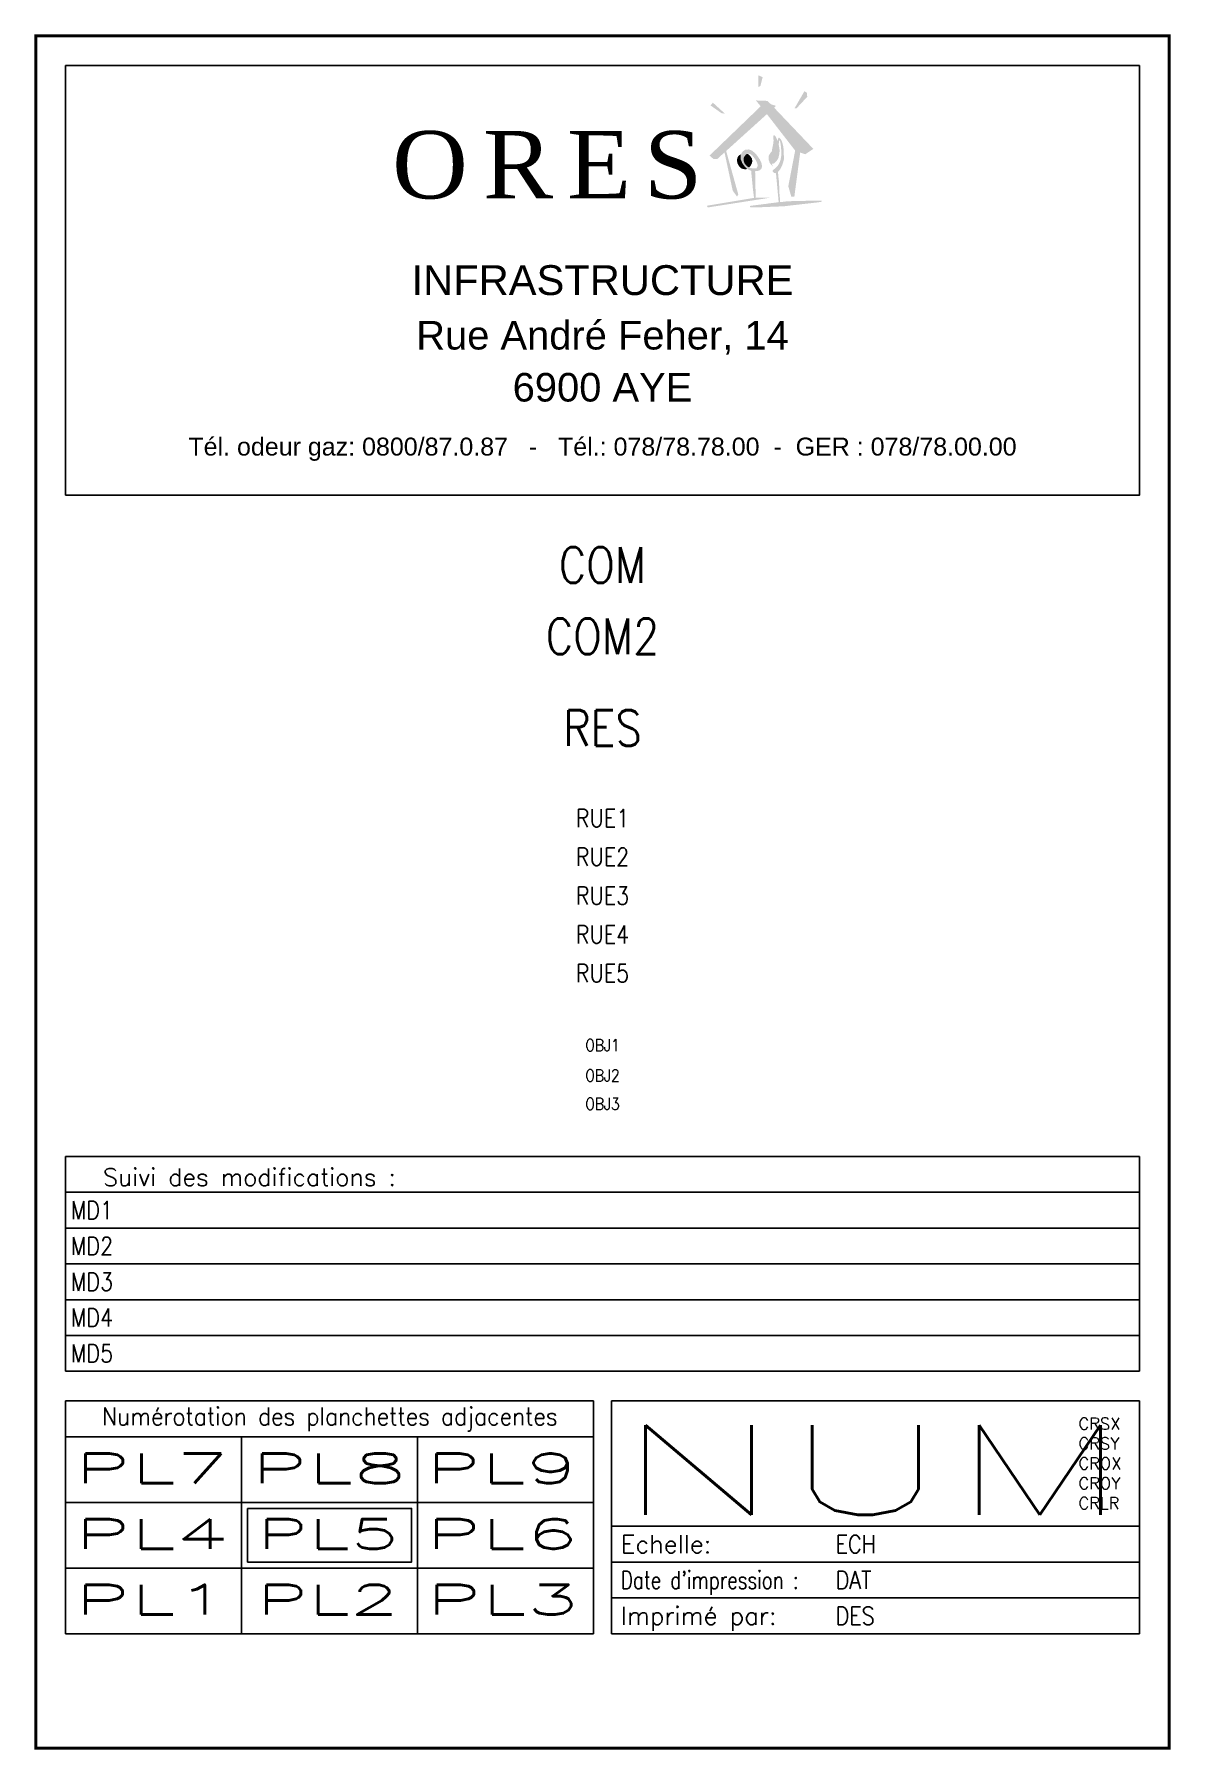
# Model space of a CAD drawing. Extents: x 117029 to 117219, y 127923 to 128211.
import ezdxf
from ezdxf.enums import TextEntityAlignment as Align

# ---------------------------------------------------------------- set-up
doc = ezdxf.new("R2010")
doc.units = 0
doc.header["$MEASUREMENT"] = 0
doc.layers.get('0').update_dxf_attribs({"linetype": 'CONTINUOUS'})
doc.styles.add('Arial', font='ARIAL.TTF')
doc.styles.add('ROMANS', font='romans')
doc.styles.get("Standard").update_dxf_attribs({"font": 'romans.shx', "width": 0.85})

msp = doc.modelspace()

# ---------------------------------------------------------------- hatches: boundary and pattern name
h = msp.add_hatch(color=256)
h.paths.add_polyline_path([(117141.79, 128190.4), (117142.4, 128189.88), (117142.44, 128189.83), (117143.1, 128189.83), (117144.23, 128190.87), (117144.32, 128190.87), (117145.68, 128184.53), (117146.39, 128183.54), (117146.62, 128183.87), (117144.6, 128191.1), (117144.6, 128191.19), (117151.36, 128197.3), (117151.45, 128197.3), (117156.15, 128191.24), (117155.02, 128185.38), (117155.02, 128185.19), (117155.49, 128183.54), (117156.01, 128183.5), (117156.99, 128190.91), (117157.84, 128190.63), (117159.2, 128191.52), (117152.63, 128198.42), (117152.91, 128198.75), (117152.11, 128198.99), (117151.5, 128199.55), (117151.08, 128199.6), (117149.58, 128199.64), (117150.37, 128198.66)])
h.paths.add_polyline_path([(117142.35, 128199.27), (117141.97, 128198.8), (117143.85, 128197.48), (117144.37, 128197.44)], flags=17)
h.paths.add_polyline_path([(117150, 128201.9), (117150.33, 128202.08), (117150.7, 128203.54), (117149.95, 128203.87)])
h.paths.add_polyline_path([(117156.05, 128198.33), (117156.38, 128198.33), (117158.17, 128200.25), (117158.12, 128200.91), (117157.7, 128201.19)])
h.paths.add_polyline_path([(117154.22, 128191.29), (117154.18, 128191.76), (117154.13, 128192.04), (117154.04, 128192.42), (117153.94, 128192.74), (117153.8, 128193.03), (117153.71, 128193.17), (117153.61, 128193.26), (117153.47, 128193.4), (117153.43, 128193.4), (117153.33, 128193.35), (117153.28, 128193.17), (117153.24, 128192.98), (117153.24, 128192.74), (117153.19, 128192.56), (117153.14, 128192.37), (117153.1, 128192.18), (117153, 128191.99), (117152.91, 128191.8), (117152.77, 128191.66), (117152.67, 128191.52), (117152.49, 128191.34), (117152.2, 128191.05), (117152.02, 128190.87), (117151.97, 128190.77), (117151.88, 128190.63), (117151.78, 128190.49), (117151.74, 128190.4), (117151.69, 128190.16), (117151.69, 128189.74), (117151.78, 128189.51), (117151.83, 128189.32), (117151.88, 128189.18), (117152.06, 128188.94), (117152.49, 128188.52), (117152.3, 128188.85), (117152.2, 128189.04), (117152.16, 128189.18), (117152.11, 128189.55), (117152.11, 128189.83), (117152.16, 128190.12), (117152.2, 128190.26), (117152.35, 128190.49), (117152.44, 128190.63), (117152.63, 128190.82), (117152.81, 128191.05), (117152.96, 128191.24), (117153.1, 128191.48), (117153.19, 128191.71), (117153.28, 128191.9), (117153.38, 128192.18), (117153.43, 128192.6), (117153.47, 128192.88), (117153.52, 128192.98), (117153.61, 128192.84), (117153.66, 128192.6), (117153.71, 128192.37), (117153.75, 128192.04), (117153.8, 128191.48), (117153.85, 128191.24), (117153.85, 128190.87), (117153.8, 128190.26), (117153.75, 128189.97), (117153.71, 128189.69), (117153.57, 128189.32), (117153.47, 128189.08), (117153.33, 128188.85), (117153.19, 128188.66), (117153.05, 128188.52), (117152.91, 128188.38), (117152.77, 128188.24), (117152.58, 128188.1), (117152.49, 128188), (117152.35, 128187.91), (117152.39, 128187.72), (117152.53, 128187.58), (117152.63, 128187.49), (117152.81, 128187.49), (117152.91, 128187.44), (117152.96, 128187.11), (117153.1, 128185.66), (117153.19, 128184.67), (117153.28, 128183.69), (117153.38, 128182.65), (117153.33, 128182.56), (117153.1, 128182.56), (117152.81, 128182.51), (117152.44, 128182.47), (117152.06, 128182.42), (117151.64, 128182.37), (117151.36, 128182.32), (117150.98, 128182.28), (117150.61, 128182.23), (117150.23, 128182.18), (117149.91, 128182.14), (117149.53, 128182.09), (117149.15, 128182.04), (117148.78, 128182), (117148.59, 128181.95), (117148.54, 128181.9), (117148.64, 128181.76), (117148.73, 128181.71), (117149.62, 128181.71), (117150.75, 128181.76), (117151.97, 128181.81), (117153.14, 128181.86), (117154.27, 128181.9), (117155.4, 128182.04), (117156.66, 128182.18), (117157.46, 128182.28), (117158.31, 128182.37), (117159.15, 128182.47), (117159.95, 128182.56), (117160.51, 128182.65), (117160.63, 128182.84), (117158.68, 128182.84), (117156.94, 128182.79), (117154.93, 128182.75), (117153.8, 128182.61), (117153.61, 128182.65), (117153.61, 128183.12), (117153.52, 128183.97), (117153.47, 128185.33), (117153.43, 128186.08), (117153.33, 128186.88), (117153.28, 128187.58), (117153.28, 128187.67), (117153.43, 128187.82), (117153.52, 128187.96), (117153.57, 128188), (117153.66, 128188.14), (117153.75, 128188.33), (117153.85, 128188.52), (117153.94, 128188.71), (117154.04, 128188.99), (117154.13, 128189.27), (117154.22, 128189.6), (117154.27, 128189.83)])
h.paths.add_polyline_path([(117150.28, 128189.6), (117150.23, 128189.74), (117150.09, 128189.93), (117149.95, 128190.16), (117149.76, 128190.4), (117149.67, 128190.54), (117149.44, 128190.77), (117149.25, 128190.96), (117149.01, 128191.15), (117148.83, 128191.29), (117148.54, 128191.38), (117148.36, 128191.43), (117147.93, 128191.38), (117147.79, 128191.38), (117147.56, 128191.24), (117147.42, 128191.15), (117147.28, 128190.96), (117147.14, 128190.77), (117147.09, 128190.63), (117147.04, 128190.54), (117147, 128190.26), (117147.04, 128189.88), (117147.04, 128189.74), (117147.09, 128189.65), (117147.18, 128189.41), (117147.23, 128189.22), (117147.32, 128189.08), (117147.46, 128188.9), (117147.51, 128188.8), (117147.56, 128188.75), (117147.65, 128188.61), (117147.79, 128188.47), (117148.03, 128188.24), (117148.22, 128188.14), (117148.4, 128188), (117148.54, 128187.96), (117148.73, 128187.86), (117148.78, 128187.82), (117148.78, 128187.67), (117148.83, 128187.21), (117149.06, 128184.86), (117149.25, 128183.31), (117141.36, 128182), (117141.5, 128181.71), (117152.06, 128183.36), (117149.72, 128183.36), (117149.53, 128183.31), (117149.44, 128187.72), (117149.48, 128187.82), (117149.81, 128187.82), (117150, 128187.86), (117150.14, 128187.91), (117150.33, 128188.05), (117150.47, 128188.19), (117150.52, 128188.29), (117150.56, 128188.43), (117150.61, 128188.61), (117150.56, 128188.85), (117150.52, 128189.08), (117150.47, 128189.22), (117150.37, 128189.41)])
h.paths.add_polyline_path([(117149.72, 128189.27), (117149.76, 128189.13), (117149.86, 128188.9), (117149.86, 128188.66), (117149.81, 128188.52), (117149.67, 128188.29), (117149.48, 128188.24), (117149.15, 128188.24), (117148.87, 128188.29), (117148.59, 128188.33), (117148.4, 128188.43), (117148.22, 128188.52), (117148.03, 128188.66), (117147.84, 128188.85), (117147.75, 128188.99), (117147.65, 128189.13), (117147.56, 128189.36), (117147.51, 128189.55), (117147.51, 128189.79), (117147.51, 128189.93), (117147.56, 128190.07), (117147.65, 128190.26), (117147.79, 128190.44), (117147.98, 128190.63), (117148.22, 128190.73), (117148.54, 128190.68), (117148.68, 128190.63), (117148.92, 128190.44), (117149.01, 128190.35), (117149.2, 128190.12), (117149.34, 128189.93), (117149.48, 128189.74), (117149.58, 128189.55)], flags=16)
at = {"true_color": 0x4dffff}
h = msp.add_hatch(color=131, dxfattribs=at)
h.paths.add_polyline_path([(117152.5, 128192.66), (117152.44, 128192.19), (117152.32, 128191.68), (117152.24, 128191.09), (117152.49, 128191.34), (117152.67, 128191.52), (117152.77, 128191.66), (117152.91, 128191.8), (117153, 128191.99), (117153.1, 128192.18), (117153.14, 128192.37), (117153.19, 128192.56), (117153.23, 128192.71), (117153.18, 128192.88), (117153.1, 128193.16), (117152.94, 128193.48), (117152.79, 128193.71), (117152.68, 128193.8), (117152.58, 128193.79), (117152.49, 128193.7), (117152.48, 128193.51), (117152.49, 128193.23), (117152.54, 128192.96)])
h.paths.add_polyline_path([(117153.49, 128190.65), (117153.53, 128191.08), (117153.53, 128191.38), (117153.45, 128191.98), (117153.38, 128192.21), (117153.38, 128192.18), (117153.28, 128191.9), (117153.19, 128191.71), (117153.1, 128191.48), (117152.96, 128191.24), (117152.81, 128191.05), (117152.63, 128190.82), (117152.44, 128190.63), (117152.35, 128190.49), (117152.2, 128190.26), (117152.16, 128190.12), (117152.11, 128189.83), (117152.11, 128189.55), (117152.16, 128189.18), (117152.2, 128189.04), (117152.22, 128189.01), (117152.23, 128189.01), (117152.37, 128189.03), (117152.53, 128189.06), (117152.68, 128189.15), (117152.9, 128189.36), (117153.16, 128189.67), (117153.36, 128190.08)])
at = {"true_color": 0xffd600}
h = msp.add_hatch(color=40, dxfattribs=at)
h.paths.add_polyline_path([(117147.18, 128189.41), (117147.09, 128189.65), (117147.04, 128189.74), (117147.04, 128189.88), (117147, 128190.26), (117147.04, 128190.54), (117147.09, 128190.62), (117146.75, 128190.45), (117146.59, 128190.26), (117146.47, 128190.03), (117146.42, 128189.82), (117146.41, 128189.46), (117146.48, 128189.11), (117146.63, 128188.81), (117146.77, 128188.59), (117146.98, 128188.37), (117147.19, 128188.23), (117147.44, 128188.14), (117147.67, 128188.12), (117147.91, 128188.11), (117148.07, 128188.19), (117148.09, 128188.21), (117148.03, 128188.24), (117147.79, 128188.47), (117147.65, 128188.61), (117147.56, 128188.75), (117147.51, 128188.8), (117147.46, 128188.9), (117147.32, 128189.08), (117147.23, 128189.22)])
h.paths.add_polyline_path([(117148.97, 128189.53), (117148.93, 128189.73), (117148.89, 128189.92), (117148.75, 128190.14), (117148.55, 128190.4), (117148.39, 128190.55), (117148.24, 128190.66), (117148.14, 128190.7), (117147.98, 128190.63), (117147.79, 128190.44), (117147.65, 128190.26), (117147.56, 128190.07), (117147.51, 128189.93), (117147.51, 128189.79), (117147.51, 128189.55), (117147.56, 128189.36), (117147.65, 128189.13), (117147.75, 128188.99), (117147.84, 128188.85), (117148.03, 128188.66), (117148.22, 128188.52), (117148.4, 128188.43), (117148.41, 128188.42), (117148.51, 128188.48), (117148.69, 128188.69), (117148.81, 128188.94), (117148.93, 128189.22)])

# ---------------------------------------------------------------- linework, layer by layer
at = {"color": 7, "linetype": 'Continuous'}
for p, q in [((117033.85, 128022.65), (117213.85, 128022.65)), ((117033.85, 127986.65), (117033.85, 128022.65)), ((117033.85, 128016.65), (117213.85, 128016.65)), ((117033.85, 128010.65), (117213.85, 128010.65)), ((117033.85, 128004.65), (117213.85, 128004.65)), ((117033.85, 127998.65), (117213.85, 127998.65)), ((117033.85, 127992.65), (117213.85, 127992.65)), ((117033.85, 127986.65), (117213.85, 127986.65)), ((117033.85, 127981.67), (117122.35, 127981.67)), ((117033.85, 127942.67), (117033.85, 127981.67)), ((117122.35, 127981.67), (117122.35, 127942.67)), ((117125.35, 127981.67), (117213.85, 127981.67)), ((117125.35, 127981.67), (117125.35, 127942.67)), ((117033.85, 127975.67), (117122.35, 127975.67)), ((117063.35, 127942.67), (117063.35, 127975.67)), ((117092.85, 127942.67), (117092.85, 127975.67)), ((117033.85, 127964.67), (117122.35, 127964.67)), ((117125.35, 127960.67), (117213.85, 127960.67)), ((117033.85, 127953.67), (117122.35, 127953.67)), ((117213.85, 127954.67), (117125.35, 127954.67)), ((117125.35, 127948.67), (117213.85, 127948.67)), ((117122.35, 127942.67), (117033.85, 127942.67))]:
    msp.add_line(p, q, dxfattribs=at)
at = {"const_width": 0.5}
msp.add_lwpolyline([(117028.85, 128210.48), (117218.85, 128210.48), (117218.85, 127923.48), (117028.85, 127923.48)], close=True, dxfattribs=at)
msp.add_lwpolyline([(117033.85, 128133.47), (117033.85, 128205.48), (117213.85, 128205.48), (117213.85, 128133.47)], close=True)
at = {"color": 7, "linetype": 'Continuous', "flags": 128}
for points in [[(117213.85, 127986.65), (117213.85, 128022.65)], [(117213.85, 127981.67), (117213.85, 127942.67)], [(117125.35, 127942.67), (117213.85, 127942.67)]]:
    msp.add_lwpolyline(points, dxfattribs=at)
msp.add_lwpolyline([(117064.35, 127963.67), (117091.85, 127963.67), (117091.85, 127954.67), (117064.35, 127954.67)], close=True, dxfattribs=at)

# ---------------------------------------------------------------- texts
at = {"color": 7, "linetype": 'Continuous', "style": 'Arial'}
for s, height, p in [('INFRASTRUCTURE', 5, (117123.85, 128167.03)), ('Tél. odeur gaz: 0800/87.0.87   -   Tél.: 078/78.78.00  -  GER : 078/78.00.00', 3, (117123.85, 128140.13))]:
    msp.add_text(s, height=height, dxfattribs=at).set_placement(p, align=Align.CENTER)
at = {"color": 7, "style": 'Arial'}
for s, height, p in [('Rue André Feher, 14', 4.7875, (117123.85, 128157.9)), ('6900 AYE', 4.788, (117123.85, 128149.18))]:
    msp.add_text(s, height=height, dxfattribs=at).set_placement(p, align=Align.CENTER)
at = {"color": 7, "linetype": 'Continuous', "style": 'ROMANS'}
msp.add_text('Suivi des modifications :', height=2.93, dxfattribs=at).set_placement((117064.68, 128019.26), align=Align.MIDDLE)
at = {"color": 7, "linetype": 'Continuous', "style": 'ROMANS', "width": 0.9}
msp.add_text('Numérotation des planchettes adjacentes', height=3, dxfattribs=at).set_placement((117078.14, 127978.67), align=Align.MIDDLE)
at = {"color": 7, "linetype": 'Continuous', "style": 'ROMANS'}
for s, p in [('Echelle:', (117126.93, 127956.17)), ('Imprimé par:', (117126.93, 127944.17))]:
    msp.add_text(s, height=3, dxfattribs=at).set_placement(p)
at = {"color": 7, "linetype": 'Continuous', "style": 'ROMANS', "width": 0.75}
msp.add_text("Date d'impression :", height=3, dxfattribs=at).set_placement((117126.93, 127950.17))
at = {"insert": (117088.58, 128194.53), "char_height": 11.308, "width": 46.6954, "attachment_point": 1, "style": 'Arial'}
msp.add_mtext('{\\fTimes New Roman|b0|i0|c0|p18;\\W1.03;\\T1.2;ORES}', dxfattribs=at)
at = {"color": 7, "linetype": 'Continuous', "width": 0.85}
for tag, text, height, p in [('COM', 'Commune de ...', 6, (117123.85, 128118.77)), ('COM2', '', 6, (117123.85, 128106.84)), ('RES', 'Réseau(x) ...', 6, (117123.85, 128091.48)), ('RUE1', 'Rue ...', 3, (117123.85, 128077.86)), ('RUE2', '', 3, (117123.85, 128071.36)), ('RUE3', '', 3, (117123.85, 128064.86)), ('RUE4', '', 3, (117123.85, 128058.36)), ('RUE5', '', 3, (117123.85, 128051.86)), ('OBJ1', '', 2, (117123.85, 128040.3)), ('OBJ2', '', 2, (117123.85, 128035.23)), ('OBJ3', '', 2, (117123.85, 128030.46))]:
    msp.add_attdef(tag, text=text, height=height, dxfattribs=at).set_placement(p, align=Align.CENTER)
for tag, p in [('MD1', (117034.71, 128012.15)), ('MD2', (117034.71, 128006.15)), ('MD3', (117034.71, 128000.15)), ('MD4', (117034.71, 127994.15)), ('MD5', (117034.71, 127988.15)), ('ECH', (117162.93, 127956.17)), ('DAT', (117162.93, 127950.17)), ('DES', (117162.93, 127944.17))]:
    msp.add_attdef(tag, p, '-', height=3, dxfattribs=at)
at = {"flags": 3}
for tag, p, s in [('CRSX', (117203.64, 127976.87), '200'), ('CRSY', (117203.64, 127973.54), '287'), ('CROX', (117203.64, 127970.21), '10'), ('CROY', (117203.64, 127966.87), '10'), ('CRLR', (117203.64, 127963.54), '0')]:
    msp.add_attdef(tag, p, s, height=2, dxfattribs=at)
at = {"color": 7, "linetype": 'Continuous'}
for tag, height, width, p, p2 in [('NUM', 15, 1.890386, (117125.97, 127962.61), (117212.39, 127962.61)), ('PL7', 5, 1.974438, (117035.41, 127967.87), (117061.27, 127967.87)), ('PL8', 5, 1.98739, (117065.01, 127967.87), (117091.04, 127967.87)), ('PL9', 5, 1.98582, (117094.24, 127967.87), (117119.77, 127967.87)), ('PL4', 5, 1.934697, (117035.41, 127956.87), (117061.21, 127956.87)), ('PL5', 5, 1.820689, (117065.91, 127956.87), (117089.75, 127956.87)), ('PL6', 5, 1.949714, (117094.28, 127956.87), (117119.81, 127956.87)), ('PL1', 5, 2.210584, (117035.38, 127945.87), (117061.17, 127945.87)), ('PL2', 5, 1.817105, (117065.91, 127945.87), (117089.71, 127945.87)), ('PL3', 5, 1.953298, (117094.33, 127945.87), (117119.91, 127945.87))]:
    msp.add_attdef(tag, text='-', height=height, dxfattribs=dict(at, width=width)).set_placement(p, p2, align=Align.FIT)

doc.saveas('drawing.dxf')
